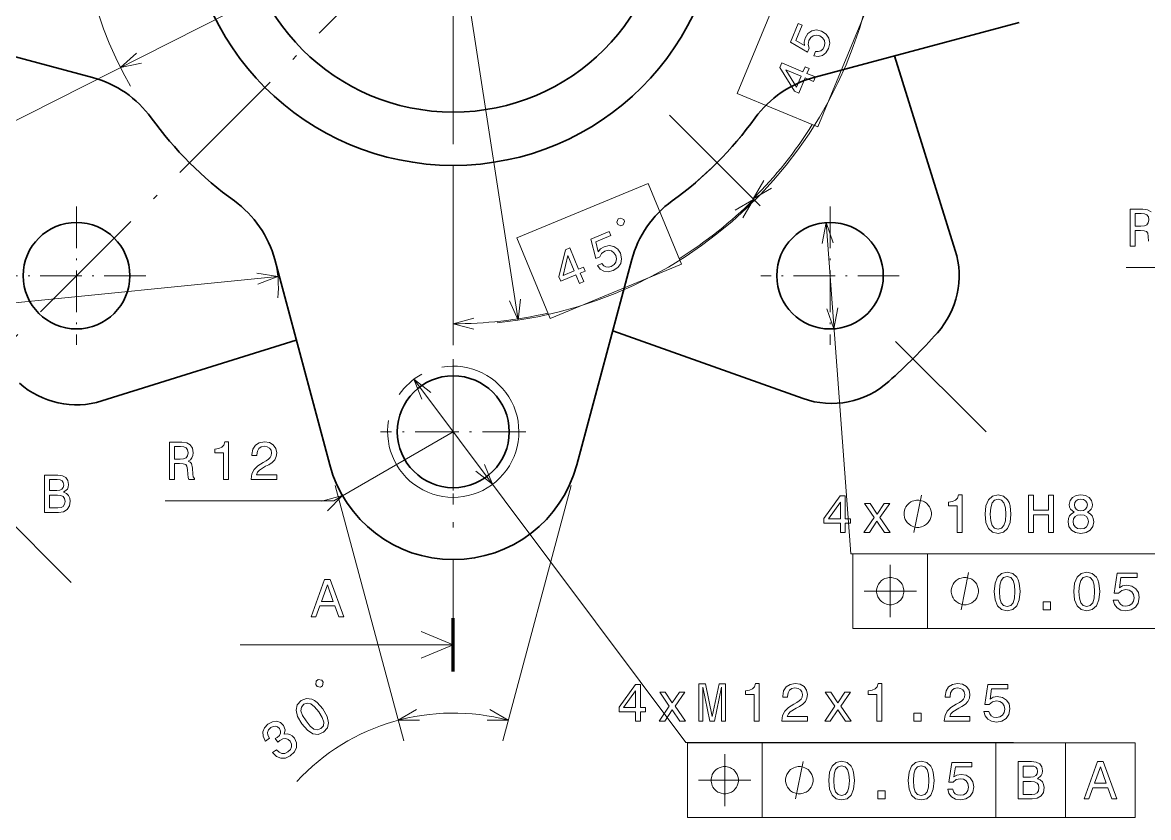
# Model space of a CAD drawing. Extents: x 0 to 420, y 0 to 297.
# Drawn here: x 139.5 to 245.1, y 101.8 to 176.4 of the extents above; entities that cross this region are included whole.
import ezdxf

# ---------------------------------------------------------------- set-up
doc = ezdxf.new("R2010")
doc.units = 0
doc.linetypes.add('DASHDOT', pattern=[18.5, 12, -3, 0.5, -3])
doc.linetypes.add('DASHSPACE', pattern=[30, 12, -18])

msp = doc.modelspace()

# ---------------------------------------------------------------- linework, layer by layer
at = {"color": 7, "linetype": 'DASHDOT', "lineweight": 13}
for p, q in [((179.885834, 255.477036), (179.885834, 120.477036)), ((228.118073, 236.209259), (131.653595, 139.744812)), ((179.885834, 213.977036), (179.885834, 161.977036))]:
    msp.add_line(p, q, dxfattribs=at)
at = {"color": 7, "lineweight": 13}
for p, q in [((172.334564, 236.934021), (185.983444, 148.444519)), ((123.632568, 159.501419), (211.112915, 203.784302)), ((214.86911, 157.607834), (217.187912, 126.532959)), ((163.425079, 152.539108), (131.760086, 149.368256)), ((176.197403, 142.906021), (201.700623, 108.825119)), ((168.812363, 132.939362), (175.235916, 108.966316)), ((190.959305, 132.939362), (184.535751, 108.966316)), ((217.187912, 126.532959), (240.298676, 126.532959)), ((217.396027, 126.523773), (259.41217, 126.523773)), ((217.396027, 119.523773), (259.41217, 119.523773)), ((179.885834, 117.977036), (159.885834, 117.977036)), ((201.700623, 108.825119), (232.452789, 108.825119)), ((201.862991, 108.775581), (243.87912, 108.775581)), ((201.862991, 101.775581), (243.87912, 101.775581))]:
    msp.add_line(p, q, dxfattribs=at)
at = {"color": 7, "linetype": 'DASHSPACE', "lineweight": 35}
msp.add_line((229.885834, 137.977036), (179.885834, 187.977036), dxfattribs=at)
at = {"color": 7, "lineweight": 35, "ltscale": 0.498478}
for p, q in [((146.039703, 171.225311), (126.780006, 176.385925)), ((213.731964, 171.225311), (232.991669, 176.385925))]:
    msp.add_line(p, q, dxfattribs=at)
at = {"color": 7, "lineweight": 35, "ltscale": 0.478015}
msp.add_line((226.997009, 155.001572), (221.287537, 173.249832), dxfattribs=at)
at = {"color": 7, "lineweight": 13, "ltscale": 0.346589}
msp.add_line((179.885834, 159.977036), (179.885834, 146.113464), dxfattribs=at)
at = {"color": 7, "linetype": 'DASHDOT', "lineweight": 13, "ltscale": 0.325}
for p, q in [((144.530487, 159.121704), (144.530487, 146.121704)), ((215.24118, 159.121704), (215.24118, 146.121704)), ((151.030487, 152.621704), (138.030487, 152.621704)), ((221.74118, 152.621704), (208.74118, 152.621704))]:
    msp.add_line(p, q, dxfattribs=at)
at = {"color": 7, "lineweight": 35, "ltscale": 0.498477}
for p, q in [((163.134109, 154.130905), (168.294724, 134.871216)), ((196.637558, 154.130905), (191.476944, 134.871216))]:
    msp.add_line(p, q, dxfattribs=at)
at = {"color": 7, "lineweight": 13, "ltscale": 0.301801}
msp.add_line((255.093567, 153.381332), (243.021515, 153.381332), dxfattribs=at)
at = {"color": 7, "lineweight": 35, "ltscale": 0.474093}
msp.add_line((212.714615, 141.096512), (194.848969, 147.455856), dxfattribs=at)
at = {"color": 7, "lineweight": 35, "ltscale": 0.478014}
msp.add_line((146.91037, 140.86586), (165.1586, 146.575317), dxfattribs=at)
at = {"color": 7, "linetype": 'DASHDOT', "lineweight": 13, "ltscale": 0.34125}
for p, q in [((179.885834, 144.802032), (179.885834, 131.152039)), ((179.885834, 144.802032), (179.885834, 131.152039)), ((186.710831, 137.977036), (173.060837, 137.977036)), ((186.710831, 137.977036), (173.060837, 137.977036))]:
    msp.add_line(p, q, dxfattribs=at)
at = {"color": 7, "lineweight": 13, "ltscale": 0.5}
msp.add_line((129.885834, 137.977036), (144.027969, 123.8349), dxfattribs=at)
at = {"color": 7, "lineweight": 13, "ltscale": 0.323745}
msp.add_line((179.885834, 137.977036), (168.666824, 131.509338), dxfattribs=at)
at = {"color": 7, "lineweight": 13, "ltscale": 0.395202}
msp.add_line((168.666824, 131.509338), (152.858749, 131.509338), dxfattribs=at)
at = {"color": 7, "lineweight": 13, "ltscale": 0.175}
for p, q in [((217.396027, 126.523773), (217.396027, 119.523773)), ((224.396027, 126.523773), (224.396027, 119.523773)), ((201.862991, 108.775581), (201.862991, 101.775581)), ((208.862991, 108.775581), (208.862991, 101.775581)), ((230.807083, 108.775581), (230.807083, 101.775581)), ((237.343109, 108.775581), (237.343109, 101.775581)), ((243.87912, 108.775581), (243.87912, 101.775581))]:
    msp.add_line(p, q, dxfattribs=at)
at = {"color": 7, "lineweight": 100, "ltscale": 0.125}
msp.add_line((179.885834, 115.477036), (179.885834, 120.477036), dxfattribs=at)
at = {"color": 7, "lineweight": 13}
for points in [[(206.526306, 169.723328), (214.102112, 166.585327), (219.206619, 178.908691), (211.630798, 182.046692)], [(213.708374, 173.246353), (214.132904, 173.190613), (214.525665, 173.295395), (214.850998, 173.553665), (215.09845, 173.953384), (215.209503, 174.45871), (215.133667, 174.921371), (214.86673, 175.304871), (214.437469, 175.586395), (213.971344, 175.686676), (213.538574, 175.603912), (213.174835, 175.345169), (212.908417, 174.926025), (212.81958, 174.553406), (212.861404, 174.219482), (212.044159, 174.710846), (212.630859, 176.127289), (212.248795, 176.285538), (211.532776, 174.556931), (213.141266, 173.590439), (213.295654, 173.963181), (213.188614, 174.324142), (213.252228, 174.701736), (213.426987, 174.978699), (213.670654, 175.145248), (213.958801, 175.195129), (214.27356, 175.124786), (214.545868, 174.95195), (214.712418, 174.708282), (214.762299, 174.420151), (214.691956, 174.105377), (214.557053, 173.871948), (214.370758, 173.725296), (214.145126, 173.654999), (213.887863, 173.679672)], [(213.706787, 170.857178), (213.880478, 171.27652), (213.079071, 171.608475), (213.270142, 172.069748), (212.8974, 172.224136), (212.706329, 171.762863), (210.716797, 172.58696), (210.541168, 172.162964), (211.906723, 169.937866), (212.316742, 169.768036), (212.90538, 171.189133)], [(212.10611, 170.313812), (211.083572, 171.943741), (212.532623, 171.343536)], [(185.841278, 156.171463), (188.979279, 148.595642), (201.302643, 153.70015), (198.164642, 161.27597)], [(195.625549, 157.301773), (195.841125, 157.391068), (195.967407, 157.695938), (195.878113, 157.911514), (195.573242, 158.037781), (195.357666, 157.948502), (195.2314, 157.643631), (195.320679, 157.428055)], [(244.453781, 158.452652), (244.761414, 158.422394), (244.978271, 158.326584), (245.114441, 158.15007), (245.159836, 157.872681), (245.109406, 157.580185), (244.973236, 157.403671), (244.741241, 157.312897), (244.423523, 157.287674), (243.883896, 157.287674), (243.883896, 158.452652)], [(193.410934, 153.584106), (193.671692, 153.244507), (194.023514, 153.040878), (194.436188, 152.993469), (194.893799, 153.101135), (195.329651, 153.379913), (195.603165, 153.760696), (195.685593, 154.220612), (195.581131, 154.723221), (195.322433, 155.123734), (194.957901, 155.371231), (194.517746, 155.445465), (194.032974, 155.337463), (193.70668, 155.13681), (193.500137, 154.871124), (193.269684, 155.796448), (194.686127, 156.383163), (194.527878, 156.765228), (192.799255, 156.04921), (193.25322, 154.228424), (193.625961, 154.382813), (193.805496, 154.713745), (194.117477, 154.935776), (194.436905, 155.008041), (194.726974, 154.953506), (194.965988, 154.785034), (195.138824, 154.512726), (195.209152, 154.197952), (195.154633, 153.907883), (194.986145, 153.668884), (194.713837, 153.496033), (194.453384, 153.426361), (194.217957, 153.454407), (194.008713, 153.56424), (193.844254, 153.763596)], [(191.720398, 151.895844), (192.13974, 152.069534), (191.807785, 152.870941), (192.269058, 153.062012), (192.114655, 153.434753), (191.653381, 153.243683), (190.8293, 155.233215), (190.405289, 155.057587), (189.797516, 152.518631), (189.967346, 152.108612), (191.388443, 152.697235)], [(190.20433, 152.643463), (190.633835, 154.519043), (191.234039, 153.069992)], [(153.252121, 133.509338), (153.721146, 133.509338), (153.721146, 134.987), (154.200256, 134.987), (154.553284, 134.971878), (154.775177, 134.901276), (154.896225, 134.734848), (154.946655, 134.437286), (154.971863, 133.983398), (155.002121, 133.685852), (155.062653, 133.509338), (155.592178, 133.509338), (155.592178, 133.605164), (155.476196, 133.746368), (155.435852, 134.008621), (155.400543, 134.573456), (155.314804, 134.99205), (155.198807, 135.123169), (155.017258, 135.218994), (155.218994, 135.345078), (155.360199, 135.521591), (155.450974, 135.743484), (155.481232, 136.010773), (155.410629, 136.434418), (155.208893, 136.752136), (154.876053, 136.943771), (154.42215, 137.009338), (153.252121, 137.009338)], [(154.291031, 136.580658), (154.598663, 136.5504), (154.815521, 136.45459), (154.951691, 136.278076), (154.997086, 136.000702), (154.946655, 135.708191), (154.810486, 135.531677), (154.578491, 135.440887), (154.260773, 135.41568), (153.721146, 135.41568), (153.721146, 136.580658)], [(158.322006, 133.509338), (158.780945, 133.509338), (158.780945, 137.034546), (158.438004, 137.034546), (158.347229, 136.726913), (158.16568, 136.520142), (157.88829, 136.399109), (157.505005, 136.358765), (157.505005, 136.000702), (158.322006, 136.000702)], [(160.918274, 133.509338), (163.323883, 133.509338), (163.323883, 133.943054), (161.422592, 133.943054), (161.528503, 134.180084), (161.710052, 134.37677), (162.269852, 134.734848), (162.567398, 134.886139), (162.900253, 135.102997), (163.137283, 135.355164), (163.273453, 135.65271), (163.323883, 135.990601), (163.238159, 136.414246), (163.001114, 136.747086), (162.638, 136.958908), (162.168991, 137.034546), (161.684845, 136.948822), (161.316681, 136.711792), (161.079651, 136.333542), (160.998962, 135.834259), (160.998962, 135.763657), (161.457886, 135.763657), (161.457886, 135.804016), (161.503281, 136.146942), (161.63945, 136.399109), (161.856308, 136.560486), (162.143768, 136.615967), (162.436279, 136.565536), (162.653137, 136.439453), (162.794342, 136.242767), (162.844788, 135.995651), (162.809479, 135.763657), (162.713654, 135.566971), (162.552277, 135.395508), (162.330368, 135.244202), (162.032822, 135.082825), (161.538589, 134.770142), (161.190598, 134.437286), (160.983826, 134.033829), (160.918274, 133.524475)], [(143.318405, 132.296402), (143.671417, 132.588913), (143.762207, 132.785599), (143.792465, 133.027679), (143.726898, 133.405914), (143.530212, 133.678253), (143.212494, 133.844681), (142.768692, 133.905197), (141.52301, 133.905197), (141.52301, 130.405197), (142.839294, 130.405197), (143.308319, 130.4758), (143.656296, 130.682571), (143.873154, 131.010391), (143.948807, 131.454193), (143.903412, 131.75174), (143.782379, 131.998856), (143.585693, 132.18042)], [(142.672867, 132.452744), (141.986984, 132.452744), (141.986984, 133.486603), (142.713211, 133.486603), (142.98555, 133.456345), (143.177185, 133.36557), (143.293182, 133.209229), (143.333527, 132.977249), (143.288132, 132.745255), (143.167099, 132.583878), (142.960327, 132.483002)], [(142.783813, 130.823792), (141.986984, 130.823792), (141.986984, 132.029114), (142.738434, 132.029114), (143.056152, 131.99382), (143.283096, 131.887909), (143.419266, 131.706345), (143.464645, 131.444107), (143.419266, 131.166718), (143.293182, 130.975082), (143.08136, 130.859085)], [(216.211243, 128.532959), (216.665146, 128.532959), (216.665146, 129.400391), (217.164429, 129.400391), (217.164429, 129.803848), (216.665146, 129.803848), (216.665146, 131.957306), (216.206207, 131.957306), (214.673065, 129.844193), (214.673065, 129.400391), (216.211243, 129.400391)], [(215.096695, 129.803848), (216.211243, 131.372299), (216.211243, 129.803848)], [(218.948715, 128.532959), (219.644684, 129.58699), (220.360825, 128.532959), (220.895401, 128.532959), (219.927094, 129.929932), (220.839935, 131.24118), (220.325516, 131.24118), (219.664856, 130.257751), (219.004196, 131.24118), (218.479691, 131.24118), (219.377396, 129.924896), (218.42926, 128.532959)], [(224.754578, 130.282959), (224.754578, 130.399628), (224.696243, 130.632965), (224.637909, 130.807953), (224.579575, 130.924622), (224.462906, 131.099625), (224.287903, 131.274628), (224.112915, 131.391296), (223.996246, 131.449631), (223.821243, 131.507965), (223.587921, 131.566284), (223.471252, 131.566284), (223.354584, 131.566284), (223.121246, 131.507965), (222.946243, 131.449631), (222.829575, 131.391296), (222.654572, 131.274628), (222.479584, 131.099625), (222.362915, 130.924622), (222.304581, 130.807953), (222.246246, 130.632965), (222.187912, 130.399628), (222.187912, 130.282959), (222.187912, 130.16629), (222.246246, 129.932953), (222.304581, 129.757965), (222.362915, 129.641296), (222.479584, 129.466293), (222.654572, 129.29129), (222.829575, 129.174622), (222.946243, 129.116287), (223.121246, 129.057953), (223.354584, 128.999634), (223.471252, 128.999634), (223.587906, 128.999634), (223.821243, 129.057953), (223.996246, 129.116287), (224.112915, 129.174622), (224.287903, 129.29129), (224.462906, 129.466293), (224.579575, 129.641296), (224.637909, 129.757965), (224.696243, 129.932953), (224.754578, 130.16629)], [(227.181808, 128.532959), (227.640747, 128.532959), (227.640747, 132.058167), (227.297806, 132.058167), (227.207031, 131.750534), (227.025467, 131.543762), (226.748093, 131.422729), (226.364807, 131.382385), (226.364807, 131.024323), (227.181808, 131.024323)], [(229.793198, 130.242615), (229.868835, 129.450821), (230.105865, 128.885986), (230.484116, 128.543045), (231.008606, 128.432098), (231.528061, 128.543045), (231.906311, 128.885986), (232.13829, 129.450821), (232.218994, 130.242615), (232.13829, 131.029358), (232.04248, 131.342041), (231.906311, 131.599243), (231.528061, 131.942184), (231.008606, 132.058167), (230.484116, 131.942184), (230.105865, 131.594193), (229.868835, 131.029358)], [(230.277344, 130.242615), (230.317688, 130.852844), (230.443771, 131.291595), (230.670715, 131.548813), (231.008606, 131.639587), (231.341461, 131.548813), (231.568405, 131.291595), (231.694489, 130.852844), (231.734833, 130.242615), (231.694489, 129.627335), (231.568405, 129.188583), (231.341461, 128.931366), (231.008606, 128.845642), (230.670715, 128.931366), (230.443771, 129.188583), (230.317688, 129.627335)], [(233.874603, 128.532959), (234.343628, 128.532959), (234.343628, 130.177048), (235.745636, 130.177048), (235.745636, 128.532959), (236.209625, 128.532959), (236.209625, 132.032959), (235.745636, 132.032959), (235.745636, 130.605728), (234.343628, 130.605728), (234.343628, 132.032959), (233.874603, 132.032959)], [(238.155304, 130.419128), (237.898102, 130.277924), (237.721588, 130.081238), (237.610626, 129.834106), (237.575317, 129.53656), (237.656021, 129.087708), (237.888, 128.739731), (238.266251, 128.517822), (238.780655, 128.432098), (239.290024, 128.517822), (239.668274, 128.739731), (239.900253, 129.087708), (239.985992, 129.53656), (239.945648, 129.834106), (239.839737, 130.081238), (239.658173, 130.277924), (239.406021, 130.419128), (239.607742, 130.540161), (239.748962, 130.706589), (239.834686, 130.908325), (239.86496, 131.155441), (239.784256, 131.513504), (239.572449, 131.800964), (239.229507, 131.987579), (238.780655, 132.058167), (238.326767, 131.987579), (237.983826, 131.800964), (237.766968, 131.513504), (237.691315, 131.155441), (237.716537, 130.908325), (237.802277, 130.706589)], [(238.170425, 131.115097), (238.21077, 131.33699), (238.331818, 131.508469), (238.523453, 131.61438), (238.780655, 131.654724), (239.032822, 131.61438), (239.224457, 131.508469), (239.34549, 131.33699), (239.390884, 131.115097), (239.34549, 130.888153), (239.224457, 130.711639), (239.032822, 130.595642), (238.780655, 130.560333), (238.523453, 130.600677), (238.331818, 130.711639), (238.21077, 130.888153)], [(238.059479, 129.546646), (238.104858, 129.813934), (238.251114, 130.015671), (238.478058, 130.14679), (238.780655, 130.192184), (239.078217, 130.14679), (239.305145, 130.015671), (239.451416, 129.813934), (239.501831, 129.546646), (239.451416, 129.259186), (239.305145, 129.042328), (239.078217, 128.901123), (238.780655, 128.855728), (238.478058, 128.901123), (238.251114, 129.042328), (238.104858, 129.259186)], [(230.648621, 122.983429), (230.724274, 122.191643), (230.961304, 121.626801), (231.339539, 121.283859), (231.864044, 121.172905), (232.383484, 121.283859), (232.761734, 121.626801), (232.993713, 122.191643), (233.074417, 122.983429), (232.993713, 123.770172), (232.897903, 124.082848), (232.761734, 124.340057), (232.383484, 124.682999), (231.864044, 124.798988), (231.339539, 124.682999), (230.961304, 124.335014), (230.724274, 123.770172)], [(238.120667, 122.983429), (238.19632, 122.191643), (238.43335, 121.626801), (238.811584, 121.283859), (239.33609, 121.172905), (239.85553, 121.283859), (240.23378, 121.626801), (240.465759, 122.191643), (240.546463, 122.983429), (240.465759, 123.770172), (240.369949, 124.082848), (240.23378, 124.340057), (239.85553, 124.682999), (239.33609, 124.798988), (238.811584, 124.682999), (238.43335, 124.335014), (238.19632, 123.770172)], [(241.821381, 122.1866), (241.932343, 121.773056), (242.179459, 121.450287), (242.542572, 121.248558), (243.006546, 121.172905), (243.515915, 121.263687), (243.914322, 121.510803), (244.166489, 121.904175), (244.262314, 122.408501), (244.176575, 122.877518), (243.934494, 123.245674), (243.556259, 123.482704), (243.067062, 123.568443), (242.688828, 123.507919), (242.396317, 123.341499), (242.537521, 124.284576), (244.070663, 124.284576), (244.070663, 124.698128), (242.199631, 124.698128), (241.922256, 122.842216), (242.325714, 122.842216), (242.61821, 123.079247), (242.991409, 123.164986), (243.314178, 123.109505), (243.561295, 122.948128), (243.717636, 122.701004), (243.773117, 122.383286), (243.717636, 122.065559), (243.556259, 121.818443), (243.309143, 121.662102), (242.991409, 121.606628), (242.724121, 121.64193), (242.517349, 121.757919), (242.366058, 121.939476), (242.290405, 122.1866)], [(166.537491, 120.602036), (167.00148, 120.602036), (167.369629, 121.630852), (168.766602, 121.630852), (169.134766, 120.602036), (169.608826, 120.602036), (168.32785, 124.107079), (167.813431, 124.107079)], [(222.179367, 123.023773), (222.179367, 123.140442), (222.121033, 123.373772), (222.062698, 123.548775), (222.004364, 123.665443), (221.887695, 123.840439), (221.712692, 124.015442), (221.537689, 124.132103), (221.421021, 124.190437), (221.246033, 124.248772), (221.012695, 124.307106), (220.896027, 124.307106), (220.779358, 124.307106), (220.546021, 124.248772), (220.371033, 124.190437), (220.254364, 124.132103), (220.079361, 124.015442), (219.904358, 123.840439), (219.787689, 123.665443), (219.729355, 123.548775), (219.671021, 123.373772), (219.612686, 123.140442), (219.612686, 123.023773), (219.612686, 122.907104), (219.671021, 122.673775), (219.729355, 122.498772), (219.787689, 122.382103), (219.904358, 122.207108), (220.079361, 122.032104), (220.254364, 121.915443), (220.371033, 121.857109), (220.546021, 121.798775), (220.779358, 121.74044), (220.896027, 121.74044), (221.012695, 121.74044), (221.246033, 121.798775), (221.421021, 121.857109), (221.537689, 121.915443), (221.712692, 122.032104), (221.887695, 122.207108), (222.004364, 122.382103), (222.062698, 122.498772), (222.121033, 122.673775), (222.179367, 122.907104)], [(229.179367, 123.023773), (229.179367, 123.140442), (229.121033, 123.373772), (229.062698, 123.548775), (229.004364, 123.665443), (228.887695, 123.840439), (228.712692, 124.015442), (228.537689, 124.132103), (228.421021, 124.190437), (228.246033, 124.248772), (228.012695, 124.307106), (227.896027, 124.307106), (227.779358, 124.307106), (227.546021, 124.248772), (227.371033, 124.190437), (227.254364, 124.132103), (227.079361, 124.015442), (226.904358, 123.840439), (226.787689, 123.665443), (226.729355, 123.548775), (226.671021, 123.373772), (226.612686, 123.140442), (226.612686, 123.023773), (226.612686, 122.907104), (226.671021, 122.673775), (226.729355, 122.498772), (226.787689, 122.382103), (226.904358, 122.207108), (227.079361, 122.032104), (227.254364, 121.915443), (227.371033, 121.857109), (227.546021, 121.798775), (227.779358, 121.74044), (227.896027, 121.74044), (228.012695, 121.74044), (228.246033, 121.798775), (228.421021, 121.857109), (228.537689, 121.915443), (228.712692, 122.032104), (228.887695, 122.207108), (229.004364, 122.382103), (229.062698, 122.498772), (229.121033, 122.673775), (229.179367, 122.907104)], [(231.132767, 122.983429), (231.173111, 123.593658), (231.299194, 124.032417), (231.526138, 124.289627), (231.864044, 124.380402), (232.196884, 124.289627), (232.423843, 124.032417), (232.549911, 123.593658), (232.590256, 122.983429), (232.549911, 122.368156), (232.423843, 121.92939), (232.196884, 121.672188), (231.864044, 121.586456), (231.526138, 121.672188), (231.299194, 121.92939), (231.173111, 122.368156)], [(238.604813, 122.983429), (238.645157, 123.593658), (238.77124, 124.032417), (238.998184, 124.289627), (239.33609, 124.380402), (239.66893, 124.289627), (239.895874, 124.032417), (240.021957, 123.593658), (240.062302, 122.983429), (240.021957, 122.368156), (239.895874, 121.92939), (239.66893, 121.672188), (239.33609, 121.586456), (238.998184, 121.672188), (238.77124, 121.92939), (238.645157, 122.368156)], [(167.531021, 122.059525), (168.070633, 123.602753), (168.61026, 122.059525)], [(235.252075, 121.273773), (235.948044, 121.273773), (235.948044, 122.025215), (235.252075, 122.025215)], [(167.43692, 114.004372), (167.627243, 114.139381), (167.682541, 114.464691), (167.547531, 114.655006), (167.222214, 114.710304), (167.031906, 114.575294), (166.976608, 114.249977), (167.111618, 114.059669)], [(196.987946, 110.825119), (197.441833, 110.825119), (197.441833, 111.692551), (197.941116, 111.692551), (197.941116, 112.096016), (197.441833, 112.096016), (197.441833, 114.249474), (196.982895, 114.249474), (195.449753, 112.13636), (195.449753, 111.692551), (196.987946, 111.692551)], [(202.921799, 110.825119), (203.310135, 110.825119), (203.310135, 114.00235), (203.965759, 110.825119), (204.399475, 110.825119), (205.050049, 114.00235), (205.050049, 110.825119), (205.44342, 110.825119), (205.44342, 114.325119), (204.82814, 114.325119), (204.182617, 111.238663), (203.542114, 114.325119), (202.921799, 114.325119)], [(208.127853, 110.825119), (208.586792, 110.825119), (208.586792, 114.350334), (208.243851, 114.350334), (208.153076, 114.042702), (207.971512, 113.835922), (207.694138, 113.71489), (207.310852, 113.674545), (207.310852, 113.316475), (208.127853, 113.316475)], [(210.724106, 110.825119), (213.12973, 110.825119), (213.12973, 111.258835), (211.228424, 111.258835), (211.334335, 111.495865), (211.5159, 111.692551), (212.075699, 112.050621), (212.373245, 112.20192), (212.7061, 112.418777), (212.94313, 112.670937), (213.0793, 112.968491), (213.12973, 113.306389), (213.043991, 113.730019), (212.806961, 114.062874), (212.443848, 114.274689), (211.974823, 114.350334), (211.490677, 114.264603), (211.122528, 114.027565), (210.885498, 113.64933), (210.80481, 113.150047), (210.80481, 113.079445), (211.263733, 113.079445), (211.263733, 113.119789), (211.309128, 113.46273), (211.445297, 113.71489), (211.662155, 113.876274), (211.949615, 113.931747), (212.242126, 113.881317), (212.458984, 113.755234), (212.600189, 113.558548), (212.65062, 113.311432), (212.615326, 113.079445), (212.519501, 112.882759), (212.358124, 112.711288), (212.136215, 112.55999), (211.838669, 112.398605), (211.344421, 112.085922), (210.996445, 111.753075), (210.789673, 111.349617), (210.724106, 110.840248)], [(219.635925, 110.825119), (220.094849, 110.825119), (220.094849, 114.350334), (219.751923, 114.350334), (219.661133, 114.042702), (219.479584, 113.835922), (219.202209, 113.71489), (218.818924, 113.674545), (218.818924, 113.316475), (219.635925, 113.316475)], [(225.968201, 110.825119), (228.373825, 110.825119), (228.373825, 111.258835), (226.472519, 111.258835), (226.57843, 111.495865), (226.759979, 111.692551), (227.319794, 112.050621), (227.61734, 112.20192), (227.950195, 112.418777), (228.187225, 112.670937), (228.323395, 112.968491), (228.373825, 113.306389), (228.288086, 113.730019), (228.051056, 114.062874), (227.687943, 114.274689), (227.218918, 114.350334), (226.734772, 114.264603), (226.366608, 114.027565), (226.129578, 113.64933), (226.048889, 113.150047), (226.048889, 113.079445), (226.507828, 113.079445), (226.507828, 113.119789), (226.553223, 113.46273), (226.689377, 113.71489), (226.90625, 113.876274), (227.19371, 113.931747), (227.486206, 113.881317), (227.703064, 113.755234), (227.844284, 113.558548), (227.894714, 113.311432), (227.859406, 113.079445), (227.76358, 112.882759), (227.602203, 112.711288), (227.38031, 112.55999), (227.082748, 112.398605), (226.588516, 112.085922), (226.24054, 111.753075), (226.033768, 111.349617), (225.968201, 110.840248)], [(229.684052, 111.737946), (229.794998, 111.324402), (230.042114, 111.001633), (230.405228, 110.799904), (230.869202, 110.724251), (231.378571, 110.815033), (231.776993, 111.062149), (232.029144, 111.455521), (232.124969, 111.959846), (232.039246, 112.428864), (231.797165, 112.79702), (231.418915, 113.03405), (230.929733, 113.119789), (230.551483, 113.059265), (230.258972, 112.892845), (230.400192, 113.835922), (231.933334, 113.835922), (231.933334, 114.249474), (230.062286, 114.249474), (229.784912, 112.393562), (230.18837, 112.393562), (230.480881, 112.630592), (230.85408, 112.716331), (231.176849, 112.660851), (231.423965, 112.499474), (231.580307, 112.25235), (231.635773, 111.934631), (231.580307, 111.616905), (231.418915, 111.369789), (231.171799, 111.213448), (230.85408, 111.157974), (230.586792, 111.193275), (230.38002, 111.309265), (230.228714, 111.490822), (230.153076, 111.737946)], [(195.873383, 112.096016), (196.987946, 113.664459), (196.987946, 112.096016)], [(199.725403, 110.825119), (200.421371, 111.87915), (201.137512, 110.825119), (201.672089, 110.825119), (200.703796, 112.222092), (201.616623, 113.533333), (201.102203, 113.533333), (200.441544, 112.549904), (199.780884, 113.533333), (199.256393, 113.533333), (200.154083, 112.217049), (199.205963, 110.825119)], [(215.269501, 110.825119), (215.965454, 111.87915), (216.68161, 110.825119), (217.216187, 110.825119), (216.247879, 112.222092), (217.160706, 113.533333), (216.646301, 113.533333), (215.985641, 112.549904), (215.324982, 113.533333), (214.800476, 113.533333), (215.698181, 112.217049), (214.750046, 110.825119)], [(165.672516, 110.557549), (166.192352, 109.955528), (166.712494, 109.631996), (167.219421, 109.571144), (167.711395, 109.784126), (168.070862, 110.175179), (168.180939, 110.673737), (168.04332, 111.268654), (167.651001, 111.961128), (167.129974, 112.556114), (166.870895, 112.755692), (166.611023, 112.886688), (166.104095, 112.947533), (165.613312, 112.741577), (165.252655, 112.343498), (165.145493, 111.840828), (165.278992, 111.242989)], [(166.067383, 110.837677), (165.747208, 111.358734), (165.596176, 111.789536), (165.632446, 112.13063), (165.855515, 112.400177), (166.17952, 112.51873), (166.513428, 112.440262), (166.870132, 112.155357), (167.256134, 111.681), (167.579224, 111.15583), (167.73027, 110.725029), (167.693985, 110.383934), (167.472122, 110.121422), (167.146927, 109.995834), (166.813004, 110.074303), (166.456299, 110.359207)], [(223.114746, 110.825119), (223.810699, 110.825119), (223.810699, 111.576561), (223.114746, 111.576561)], [(162.933228, 107.866043), (162.953659, 107.83725), (163.299606, 107.489067), (163.703033, 107.330055), (164.141647, 107.356781), (164.594345, 107.572823), (164.972534, 107.946228), (165.164963, 108.35482), (165.166367, 108.788651), (164.977783, 109.211372), (164.772705, 109.430717), (164.542145, 109.563957), (164.286102, 109.611099), (164.009888, 109.582085), (164.119675, 109.993881), (163.963318, 110.414734), (163.674011, 110.691803), (163.324982, 110.809006), (162.929077, 110.756935), (162.496277, 110.530273), (162.17276, 110.201836), (162.017334, 109.819504), (162.036499, 109.400269), (162.246185, 108.973961), (162.266617, 108.945168), (162.63269, 109.204872), (162.478851, 109.49147), (162.451569, 109.756546), (162.542618, 109.994278), (162.756119, 110.207573), (162.993347, 110.326408), (163.210938, 110.350914), (163.404755, 110.278183), (163.576004, 110.115234), (163.681976, 109.887421), (163.67955, 109.681648), (163.565155, 109.476822), (163.348206, 109.285812), (163.18486, 109.176125), (163.41539, 108.851173), (163.611115, 109.002388), (163.8965, 109.1492), (164.159866, 109.18763), (164.38884, 109.108917), (164.578796, 108.928322), (164.702789, 108.657654), (164.708984, 108.396156), (164.598557, 108.150871), (164.373917, 107.935852), (164.085602, 107.793144), (163.808838, 107.78231), (163.5495, 107.895126), (163.311661, 108.134506)], [(215.115585, 105.235237), (215.191238, 104.443451), (215.428268, 103.878609), (215.806503, 103.535667), (216.331009, 103.424713), (216.850449, 103.535667), (217.228699, 103.878609), (217.460693, 104.443451), (217.541382, 105.235237), (217.460693, 106.02198), (217.364868, 106.334656), (217.228699, 106.591866), (216.850449, 106.934807), (216.331009, 107.050797), (215.806503, 106.934807), (215.428268, 106.586823), (215.191238, 106.02198)], [(222.587631, 105.235237), (222.663284, 104.443451), (222.900314, 103.878609), (223.278549, 103.535667), (223.803055, 103.424713), (224.322495, 103.535667), (224.700745, 103.878609), (224.932739, 104.443451), (225.013428, 105.235237), (224.932739, 106.02198), (224.836914, 106.334656), (224.700745, 106.591866), (224.322495, 106.934807), (223.803055, 107.050797), (223.278549, 106.934807), (222.900314, 106.586823), (222.663284, 106.02198)], [(226.288345, 104.438408), (226.399307, 104.024864), (226.646423, 103.702095), (227.009537, 103.500366), (227.473511, 103.424713), (227.98288, 103.515495), (228.381287, 103.762611), (228.633453, 104.155983), (228.729279, 104.660309), (228.643539, 105.129326), (228.401459, 105.497482), (228.023224, 105.734512), (227.534027, 105.820251), (227.155792, 105.759735), (226.863281, 105.593307), (227.004486, 106.536392), (228.537628, 106.536392), (228.537628, 106.949936), (226.666595, 106.949936), (226.389221, 105.094025), (226.792679, 105.094025), (227.085175, 105.331055), (227.458374, 105.416794), (227.781143, 105.361313), (228.028259, 105.199936), (228.184601, 104.952812), (228.240082, 104.635094), (228.184601, 104.317368), (228.023224, 104.070251), (227.776108, 103.91391), (227.458374, 103.858437), (227.191086, 103.893738), (226.984314, 104.009727), (226.833023, 104.191284), (226.75737, 104.438408)], [(206.646332, 105.275581), (206.646332, 105.39225), (206.587997, 105.62558), (206.529663, 105.800583), (206.471329, 105.917252), (206.35466, 106.092247), (206.179657, 106.26725), (206.004654, 106.383911), (205.887985, 106.442245), (205.712997, 106.50058), (205.47966, 106.558914), (205.362991, 106.558914), (205.246323, 106.558914), (205.012985, 106.50058), (204.837997, 106.442245), (204.721329, 106.383911), (204.546326, 106.26725), (204.371323, 106.092247), (204.254654, 105.917252), (204.19632, 105.800583), (204.137985, 105.62558), (204.079651, 105.39225), (204.079651, 105.275581), (204.079651, 105.158913), (204.137985, 104.925583), (204.19632, 104.75058), (204.254654, 104.633911), (204.371323, 104.458916), (204.546326, 104.283913), (204.721329, 104.167252), (204.837997, 104.108917), (205.012985, 104.050583), (205.246323, 103.992249), (205.362991, 103.992249), (205.47966, 103.992249), (205.712997, 104.050583), (205.887985, 104.108917), (206.004654, 104.167252), (206.179657, 104.283913), (206.35466, 104.458916), (206.471329, 104.633911), (206.529663, 104.75058), (206.587997, 104.925583), (206.646332, 105.158913)], [(213.646332, 105.275581), (213.646332, 105.39225), (213.587997, 105.62558), (213.529663, 105.800583), (213.471329, 105.917252), (213.35466, 106.092247), (213.179657, 106.26725), (213.004654, 106.383911), (212.887985, 106.442245), (212.712997, 106.50058), (212.47966, 106.558914), (212.362991, 106.558914), (212.246323, 106.558914), (212.012985, 106.50058), (211.837997, 106.442245), (211.721329, 106.383911), (211.546326, 106.26725), (211.371323, 106.092247), (211.254654, 105.917252), (211.19632, 105.800583), (211.137985, 105.62558), (211.079651, 105.39225), (211.079651, 105.275581), (211.079651, 105.158913), (211.137985, 104.925583), (211.19632, 104.75058), (211.254654, 104.633911), (211.371323, 104.458916), (211.546326, 104.283913), (211.721329, 104.167252), (211.837997, 104.108917), (212.012985, 104.050583), (212.246323, 103.992249), (212.362991, 103.992249), (212.47966, 103.992249), (212.712997, 104.050583), (212.887985, 104.108917), (213.004654, 104.167252), (213.179657, 104.283913), (213.35466, 104.458916), (213.471329, 104.633911), (213.529663, 104.75058), (213.587997, 104.925583), (213.646332, 105.158913)], [(215.599731, 105.235237), (215.640076, 105.845467), (215.766159, 106.284225), (215.993103, 106.541428), (216.331009, 106.63221), (216.663849, 106.541428), (216.890808, 106.284225), (217.016876, 105.845467), (217.05722, 105.235237), (217.016876, 104.619965), (216.890808, 104.181198), (216.663849, 103.923996), (216.331009, 103.838264), (215.993103, 103.923996), (215.766159, 104.181198), (215.640076, 104.619965)], [(223.071777, 105.235237), (223.112122, 105.845467), (223.238205, 106.284225), (223.465149, 106.541428), (223.803055, 106.63221), (224.135895, 106.541428), (224.362854, 106.284225), (224.488922, 105.845467), (224.529266, 105.235237), (224.488922, 104.619965), (224.362854, 104.181198), (224.135895, 103.923996), (223.803055, 103.838264), (223.465149, 103.923996), (223.238205, 104.181198), (223.112122, 104.619965)], [(219.71904, 103.525581), (220.415009, 103.525581), (220.415009, 104.277023), (219.71904, 104.277023)]]:
    msp.add_lwpolyline(points, close=True, dxfattribs=at)
for points in [[(150.148575, 173.504105), (148.658752, 172.169769), (150.61615, 172.580429)], [(209.027252, 161.567673), (208.027252, 159.835617), (209.759293, 160.835617)], [(207.073639, 158.05719), (208.073639, 159.78923), (206.341583, 158.78923)], [(245.371643, 158.62413), (245.038788, 158.815765), (244.5849, 158.881332), (243.414886, 158.881332), (243.414886, 155.381332), (243.883896, 155.381332), (243.883896, 156.858994), (244.363007, 156.858994), (244.716034, 156.843872), (244.937927, 156.77327), (245.05896, 156.606842), (245.109406, 156.30928), (245.134613, 155.855392)], [(215.529068, 155.719849), (214.86911, 157.607834), (214.496658, 155.642822)], [(161.554413, 151.831558), (163.425079, 152.539108), (161.451263, 152.861679)], [(185.177368, 150.274887), (185.983444, 148.444519), (186.200546, 150.432709)], [(214.953278, 149.523529), (215.613235, 147.635559), (215.985687, 149.600571)], [(181.817688, 148.631104), (179.885834, 148.113464), (181.817688, 147.595825)], [(177.769287, 141.669434), (176.197403, 142.906021), (176.940399, 141.049149)], [(182.00238, 134.284637), (183.574265, 133.04805), (182.831268, 134.904922)], [(168.074554, 130.570404), (169.489685, 131.983704), (167.557495, 131.467316)], [(223.121246, 128.532959), (223.821243, 132.032959)], [(220.896027, 120.573776), (220.896027, 123.023773), (220.896027, 125.47377)], [(227.546021, 121.273773), (228.246033, 124.773773)], [(218.44603, 123.023773), (220.896027, 123.023773), (223.346024, 123.023773)], [(176.885834, 116.734398), (179.885834, 117.977036), (176.885834, 119.219673)], [(176.450333, 111.89817), (174.718277, 110.89817), (176.718277, 110.89817)], [(183.053391, 110.89817), (185.053391, 110.89817), (183.321335, 111.89817)], [(205.362991, 102.825584), (205.362991, 105.275581), (205.362991, 107.725578)], [(212.012985, 103.525581), (212.712997, 107.025581)], [(202.912994, 105.275581), (205.362991, 105.275581), (207.812988, 105.275581)]]:
    msp.add_lwpolyline(points, dxfattribs=at)
at = {"color": 7, "lineweight": 5}
for points in [[(234.705505, 105.416794), (235.058517, 105.709297), (235.149307, 105.905983), (235.179565, 106.148056), (235.113998, 106.526299), (234.917313, 106.798637), (234.599594, 106.965065), (234.155792, 107.025581), (232.91011, 107.025581), (232.91011, 103.525581), (234.226395, 103.525581), (234.695404, 103.596184), (235.043396, 103.802956), (235.260254, 104.130768), (235.335907, 104.57457), (235.290512, 104.872124), (235.169479, 105.11924), (234.972794, 105.300797)], [(239.077972, 103.525581), (239.541962, 103.525581), (239.91011, 104.554398), (241.307083, 104.554398), (241.675247, 103.525581), (242.149307, 103.525581), (240.868332, 107.030624), (240.353912, 107.030624)], [(234.059967, 105.573135), (233.374084, 105.573135), (233.374084, 106.606995), (234.100311, 106.606995), (234.37265, 106.576736), (234.564285, 106.485954), (234.680283, 106.329613), (234.720627, 106.097626), (234.675232, 105.865639), (234.554199, 105.704254), (234.347427, 105.603394)], [(240.071503, 104.983078), (240.611115, 106.526299), (241.150742, 104.983078)], [(234.170914, 103.944168), (233.374084, 103.944168), (233.374084, 105.149498), (234.125534, 105.149498), (234.443253, 105.114197), (234.670197, 105.008293), (234.806366, 104.826736), (234.851746, 104.564484), (234.806366, 104.287109), (234.680283, 104.095467), (234.46846, 103.979469)]]:
    msp.add_lwpolyline(points, close=True, dxfattribs=at)
at = {"color": 7, "lineweight": 35}
for centre, radius in [((144.530487, 152.621704), 5), ((215.24118, 152.621704), 5), ((179.885834, 137.977036), 5.25)]:
    msp.add_circle(centre, radius, dxfattribs=at)
at = {"color": 7, "lineweight": 13}
for centre, radius, start, end in [((179.885834, 187.977036), 40, 275.903576, 87.135216), ((179.885834, 187.977036), 35, 57.335948, 210.122755), ((179.885834, 187.977036), 35, 305.908631, 324.091233), ((179.885834, 187.977036), 39.79797, 314.999992, 327.852851), ((179.885834, 187.977036), 39.863571, 302.131127, 314.999992), ((153.474838, 151.542725), 10, 354.259236, 15.000007), ((179.885834, 187.977036), 39.863571, 269.999997, 282.868866), ((179.885834, 137.977036), 6.15625, 169.999993, 100.000014), ((179.885834, 137.977036), 6.15625, 118.613857, 145.421885), ((179.885834, 91.612595), 19.965895, 74.999999, 137.35367)]:
    msp.add_arc(centre, radius, start, end, dxfattribs=at)
at = {"color": 7, "lineweight": 35}
for centre, radius, start, end in [((179.885834, 187.977036), 25, 180.000005, 90.000003), ((179.885834, 187.977036), 20, 180.000005, 90.000003), ((143.451508, 161.56604), 10, 35.938099, 74.999999), ((216.32016, 161.56604), 10, 105, 144.061899), ((179.885834, 187.977036), 35, 215.938101, 234.061898), ((179.885834, 187.977036), 35, 305.938096, 324.061901), ((153.474838, 151.542725), 10, 15, 54.061904), ((206.296829, 151.542725), 10, 125.938102, 164.999994), ((219.362, 152.612747), 8, 318.144772, 17.373737), ((179.885834, 187.977036), 61, 312.069294, 318.144772), ((215.397369, 148.63327), 8, 250.406603, 312.069294), ((144.521545, 148.500885), 8, 228.144769, 287.373738), ((179.885834, 137.977036), 12, 195.000006, 345)]:
    msp.add_arc(centre, radius, start, end, dxfattribs=at)

doc.saveas('drawing.dxf')
